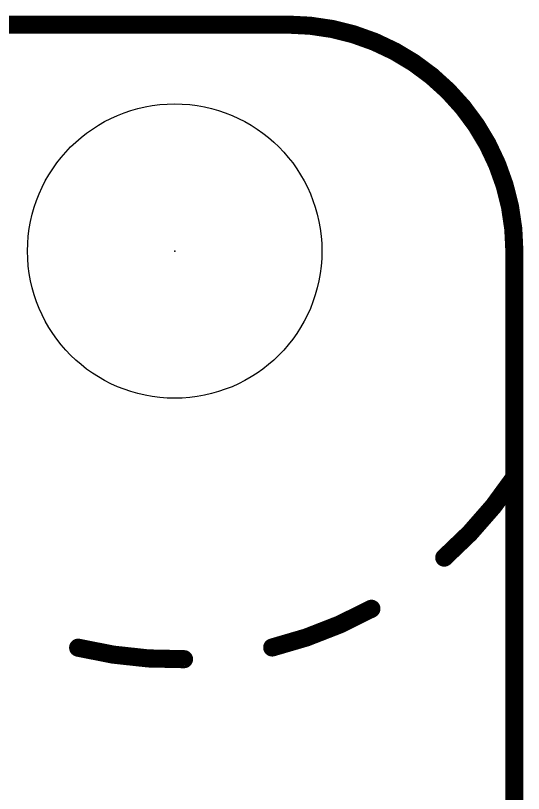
# Model space of a CAD drawing. Extents: x -31 to 86, y -14 to 53.
# Drawn here: x 56.63 to 62.33, y 21.86 to 30.58 of the extents above; entities that cross this region are included whole.
import ezdxf

# ---------------------------------------------------------------- set-up
doc = ezdxf.new("R2010")
doc.units = 0
for name, color, linetype in [('20', 53, 'CONTINUOUS'), ('21', 41, 'CONTINUOUS'), ('22', 40, 'CONTINUOUS'), ('23', 53, 'CONTINUOUS')]:
    doc.layers.add(name, color=color, linetype=linetype)

msp = doc.modelspace()

# ---------------------------------------------------------------- linework, layer by layer
at = {"layer": '20', "const_width": 0.2032}
for points in [[(2.54, 30.48), (59.69, 30.48)], [(62.23, 27.94), (62.23, 2.54)]]:
    msp.add_lwpolyline(points, dxfattribs=at)
at = {"layer": '20'}
for points, const_width in [([(62.23, 27.94, 0.4142), (59.69, 30.48)], 0.2032), ([(59.69, 30.5308, 1), (59.69, 30.4292)], 0.1016), ([(59.69, 30.4292, 1), (59.69, 30.5308)], 0.1016), ([(62.2808, 27.94, 1), (62.1792, 27.94)], 0.1016), ([(62.1792, 27.94, 1), (62.2808, 27.94)], 0.1016)]:
    msp.add_lwpolyline(points, format="xyb", dxfattribs=dict(at, const_width=const_width))
msp.add_circle((58.42, 27.94), 1.651, dxfattribs=at)
at = {"layer": '21'}
for points, const_width in [([(61.4434, 24.501, 0.0655), (62.23, 25.4)], 0.2032), ([(62.2723, 25.3718, 1), (62.1877, 25.4282)], 0.1016), ([(61.4099, 24.5392, 1), (61.477, 24.4629)], 0.1016), ([(59.5137, 23.4935, 0.0655), (60.6265, 23.9277)], 0.2032), ([(60.651, 23.8831, 1), (60.6021, 23.9722)], 0.1016), ([(57.3368, 23.4909, 0.0655), (58.5244, 23.3621)], 0.2032), ([(57.3489, 23.5403, 1), (57.3248, 23.4415)], 0.1016), ([(59.5016, 23.5428, 1), (59.5259, 23.4442)], 0.1016), ([(58.5256, 23.3114, 1), (58.5232, 23.4129)], 0.1016)]:
    msp.add_lwpolyline(points, format="xyb", dxfattribs=dict(at, const_width=const_width))
at = {"layer": '22'}
for points, const_width in [([(61.4434, 24.501, 0.0655), (62.23, 25.4)], 0.2032), ([(62.2723, 25.3718, 1), (62.1877, 25.4282)], 0.1016), ([(61.4099, 24.5392, 1), (61.477, 24.4629)], 0.1016), ([(59.5137, 23.4935, 0.0655), (60.6265, 23.9277)], 0.2032), ([(60.651, 23.8831, 1), (60.6021, 23.9722)], 0.1016), ([(57.3368, 23.4909, 0.0655), (58.5244, 23.3621)], 0.2032), ([(57.3489, 23.5403, 1), (57.3248, 23.4415)], 0.1016), ([(59.5016, 23.5428, 1), (59.5259, 23.4442)], 0.1016), ([(58.5256, 23.3114, 1), (58.5232, 23.4129)], 0.1016)]:
    msp.add_lwpolyline(points, format="xyb", dxfattribs=dict(at, const_width=const_width))
at = {"layer": '23'}
msp.add_point((58.42, 27.94), dxfattribs=at)

doc.saveas('drawing.dxf')
